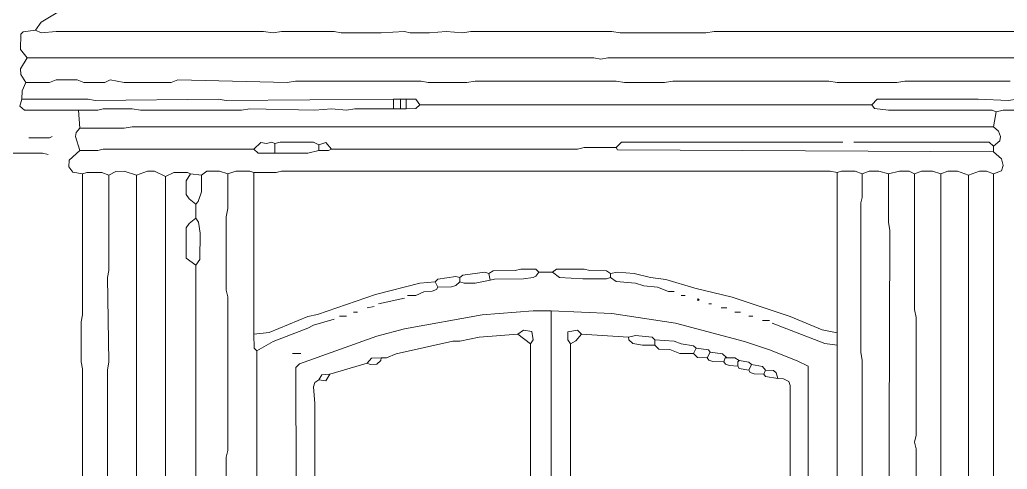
# Model space of a CAD drawing. Header units: millimetres. Extents: x 11 to 20000, y -4 to 8232.
# Drawn here: x 4007 to 6701, y 4726 to 5952 of the extents above; entities that cross this region are included whole.
import ezdxf

# ---------------------------------------------------------------- set-up
doc = ezdxf.new("R2010")
doc.units = ezdxf.units.MM
doc.layers.add('ARCHITECTURE', color=7, linetype='Continuous', lineweight=13, true_color=0x000000)
doc.layers.add('PLANTING', color=7, linetype='Continuous', lineweight=13, true_color=0x000000)

msp = doc.modelspace()

# ---------------------------------------------------------------- linework, layer by layer
at = {"layer": 'ARCHITECTURE', "color": 7, "lineweight": 13, "true_color": 0x000000}
for points in [[(4200.60328, 6044.4948), (4196.67794, 6025.78903), (4064.86335, 5945.39932), (4049.77376, 5923.831)], [(4027.14932, 5848.41629), (4008.45, 5871.04072), (4009.49989, 5912.51222), (4015.84333, 5918.856), (4049.77376, 5923.831)], [(6798.64253, 5923.831), (6787.33032, 5920.06697), (5901.2069, 5920.05385), (5878.58247, 5916.28959), (5644.79638, 5916.29615), (5622.17195, 5920.06041), (5237.55656, 5920.05385), (5214.93213, 5916.28959), (5169.68326, 5920.05385), (5124.43439, 5916.28959), (5071.64446, 5916.43767), (5056.56109, 5920.05385), (4992.45894, 5916.28959), (4883.10667, 5916.29615), (4864.25339, 5920.05385), (4720.96572, 5920.05385), (4698.34129, 5916.28959), (4671.9457, 5920.05385), (4106.33484, 5920.05385), (4064.85713, 5916.29615), (4049.77376, 5923.831)], [(4027.14932, 5848.41629), (4008.45, 5818.25045), (4009.49333, 5803.16742), (4023.37817, 5780.54299)], [(6825.03744, 5844.64548), (6760.93541, 5848.41629), (5610.85973, 5848.40973), (5592.00645, 5844.6586), (5573.15192, 5848.40973), (4027.14932, 5848.41629)], [(4012.06595, 5735.29412), (4013.1164, 5757.91855), (4023.37817, 5780.54299)], [(6708.1448, 5784.3138), (6421.56889, 5784.30724), (6398.94446, 5780.54299), (6236.80215, 5780.54955), (6214.17771, 5784.3138), (5788.08473, 5784.30724), (5765.45962, 5780.54299), (5656.1086, 5780.54955), (5633.48416, 5784.3138), (5248.86878, 5784.30724), (5226.24434, 5780.54299), (5120.66324, 5780.54955), (5101.80995, 5784.30724), (4758.67229, 5784.30724), (4736.04785, 5780.54299), (4438.16029, 5788.0845), (4419.30577, 5780.54955), (4291.10147, 5780.54955), (4253.39367, 5788.0845), (4238.31029, 5780.69106), (4181.74921, 5780.54299), (4162.89593, 5788.0845), (4106.33484, 5788.0845), (4087.48156, 5780.69106), (4023.37817, 5780.54299)], [(4012.06595, 5735.29412), (4006.77885, 5716.4405), (4019.60826, 5705.28303), (4166.66708, 5705.12828)], [(4012.06595, 5735.29412), (4193.06143, 5735.28756), (4211.91595, 5731.52986), (4547.51131, 5735.29412), (4570.13575, 5731.52986), (5026.39559, 5735.29412)], [(5045.24887, 5735.29412), (5026.39559, 5735.29412)], [(5026.39559, 5735.29412), (5026.39559, 5708.89887)], [(5045.24887, 5735.29412), (5060.33224, 5735.29412)], [(5045.24887, 5735.29412), (5045.24887, 5708.89887)], [(5060.33224, 5735.29412), (5086.72658, 5735.29412), (5098.0388, 5720.21109)], [(5060.33224, 5735.29412), (5060.33224, 5708.89887)], [(5060.33224, 5708.89887), (5086.72658, 5710.10294), (5098.0388, 5720.21109)], [(5098.0388, 5720.21109), (6331.07115, 5720.21109)], [(6840.12093, 5735.29412), (6726.99876, 5735.28756), (6704.37432, 5731.5233), (6621.41753, 5735.29412), (6602.56437, 5735.29412), (6346.15385, 5735.29412), (6331.07115, 5720.21109)], [(6670.43767, 5701.35747), (6659.12545, 5705.12172), (6376.32002, 5705.27647), (6338.619, 5710.10294), (6331.07115, 5720.21109)], [(6840.12093, 5735.29412), (6838.91674, 5708.90543), (6828.80871, 5701.5121), (6798.64253, 5705.12172), (6689.29084, 5705.12828), (6670.43767, 5701.35747)], [(4166.66708, 5705.12828), (4219.45701, 5705.27647), (4234.54038, 5708.89231), (4313.7259, 5708.89231), (4336.35034, 5705.12828), (4611.61346, 5705.13484), (4634.2379, 5708.89887), (4811.46346, 5705.13484), (4856.71233, 5708.89231), (4898.19005, 5705.12828), (4920.81448, 5708.89231), (5026.39559, 5708.89887)], [(4170.43699, 5656.1086), (4166.66708, 5705.12828)], [(5045.24887, 5708.89887), (5026.39559, 5708.89887)], [(5045.24887, 5708.89887), (5060.33224, 5708.89887)], [(6662.89593, 5659.87941), (6670.43767, 5701.35747)], [(6662.89593, 5659.87941), (4313.7259, 5659.87941), (4291.10147, 5656.11516), (4170.43699, 5656.1086)], [(6662.89593, 5659.87941), (6676.92229, 5648.41912), (6681.74299, 5633.48416), (6680.5457, 5622.17195), (6662.89593, 5607.08857)], [(4030.92048, 5629.71335), (4087.47466, 5629.86143), (4095.02262, 5633.48416)], [(4170.43699, 5595.77636), (4159.13167, 5633.48416), (4160.32296, 5644.79638), (4170.43699, 5656.1086)], [(4645.55011, 5599.54751), (4664.40464, 5617.04887), (4679.48676, 5614.78484), (4694.56391, 5618.24638), (4702.1112, 5614.63088)], [(4822.77568, 5610.85973), (4807.69231, 5618.39457), (4717.19457, 5618.39457), (4702.1112, 5614.63088)], [(4702.1112, 5588.23529), (4702.1112, 5614.63088)], [(4856.71233, 5599.54751), (4841.62896, 5617.19005), (4822.77568, 5610.85973)], [(4822.77568, 5595.77636), (4822.77568, 5610.85973)], [(5633.48416, 5603.31867), (5648.56753, 5618.40124), (5776.77183, 5618.40124), (5799.39695, 5618.40124), (6251.88563, 5618.40124)], [(6662.89593, 5607.08857), (6651.58371, 5618.40124), (6282.05102, 5618.40124)], [(6662.89593, 5607.08857), (6662.89593, 5592.00645)], [(3861.23722, 5584.46414), (3914.02715, 5588.23529), (4068.62704, 5588.22907), (4083.71041, 5584.46414)], [(4170.43699, 5595.77636), (4141.47602, 5569.38133), (4140.42613, 5550.52749), (4151.58371, 5536.64921), (4177.9793, 5531.67421)], [(4170.43699, 5595.77636), (4219.45701, 5595.92477), (4234.54038, 5599.54129), (4645.55011, 5599.54751)], [(4645.55011, 5599.54751), (4656.86301, 5588.23529), (4702.1112, 5588.23529)], [(4822.77568, 5595.77636), (4792.60894, 5588.23529), (4702.1112, 5588.23529)], [(4822.77568, 5595.77636), (4849.1638, 5595.92477), (4856.71233, 5599.54751)], [(4856.71233, 5599.54751), (5527.90305, 5599.55373), (5546.75758, 5603.31176), (5633.48416, 5603.31867)], [(5633.48416, 5603.31867), (5637.40928, 5596.97421), (6662.89593, 5592.00645)], [(6662.89593, 5592.00645), (6684.46403, 5573.1457), (6689.29084, 5554.29864), (6685.36572, 5540.27195), (6662.89593, 5531.67421)], [(4174.20814, 4193.06143), (4174.21437, 4660.63348), (4177.9793, 4683.25792), (4177.9724, 5000), (4174.21437, 5018.85328), (4174.21437, 5128.20554), (4177.9724, 5147.05882), (4177.9793, 5531.67421)], [(4249.62251, 5527.90305), (4230.76923, 5535.29695), (4189.29152, 5535.29695), (4177.9793, 5531.67421)], [(4249.62251, 5527.90305), (4249.61629, 5267.72206), (4245.85882, 5248.86878), (4249.62251, 5018.85328), (4245.85882, 4996.22885), (4245.8526, 4260.93473)], [(4325.03812, 5527.90305), (4291.10147, 5539.21527), (4268.47704, 5538.15916), (4249.62251, 5527.90305)], [(4325.03812, 5527.90305), (4325.03122, 4468.32579), (4321.26697, 4445.70136), (4321.41505, 4389.14027), (4325.03812, 4370.28699), (4321.27319, 4219.45701), (4325.03122, 4196.83258), (4313.57749, 4117.64706), (4298.64253, 4072.39819)], [(4325.03812, 5527.90305), (4355.20362, 5539.06742), (4374.0569, 5539.06742), (4404.22364, 5524.13314)], [(4404.22364, 5524.13314), (4404.21674, 4457.01357), (4400.45249, 4434.38914), (4404.21674, 4389.14027), (4404.21674, 4287.33032), (4400.45249, 4260.93473)], [(4472.09695, 5531.67421), (4464.54842, 5535.29695), (4426.84808, 5535.29695), (4404.22364, 5524.13314)], [(4472.09695, 5531.67421), (4460.78428, 5512.82093), (4460.78428, 5475.11312), (4468.33201, 5463.8009), (4487.17907, 5448.71753)], [(4472.09695, 5531.67421), (4502.26244, 5527.90305)], [(4502.26244, 5527.90305), (4502.11437, 5482.65419), (4493.52353, 5456.26606), (4487.17907, 5448.71753)], [(4502.26244, 5527.90305), (4517.34581, 5539.06131), (4551.28247, 5539.06742), (4573.9069, 5531.67421)], [(4570.13575, 4147.81256), (4570.28382, 4208.1448), (4573.9, 4223.22817), (4573.9, 4634.2379), (4570.13575, 4656.86233), (4570.14197, 4758.67229), (4573.9, 4777.52681), (4573.9, 5196.07885), (4570.14197, 5214.93213), (4570.13575, 5414.78088), (4573.9, 5437.40532), (4573.9069, 5531.67421)], [(4645.55011, 5535.44536), (4634.2379, 5539.06742), (4596.53133, 5539.06742), (4573.9069, 5531.67421)], [(6236.80215, 5535.44536), (6217.94898, 5539.21527), (4720.96572, 5539.20905), (4705.88235, 5535.59321), (4645.55011, 5535.44536)], [(4645.55011, 5535.44536), (4645.55011, 5094.26889)], [(6236.80215, 5535.44536), (6248.11437, 5539.06742), (6285.82229, 5539.06742), (6304.67545, 5531.67421)], [(6236.80215, 5535.44536), (6236.80215, 5098.0388)], [(6327.29989, 4083.71041), (6304.68167, 4151.58371), (6304.66923, 5022.62443), (6300.90498, 5045.24887), (6300.9112, 5452.48869), (6304.52771, 5467.57206), (6304.67545, 5531.67421)], [(6376.32002, 5531.67421), (6349.92432, 5539.21527), (6323.52941, 5539.06742), (6304.67545, 5531.67421)], [(6376.32002, 5531.67421), (6406.48541, 5539.21527), (6432.88111, 5539.06742), (6447.9638, 5531.67421)], [(6376.32002, 5531.67421), (6376.32624, 5399.69876), (6380.0905, 5377.07432), (6376.32624, 4272.24695), (6380.0905, 4253.39367)], [(6519.60758, 5531.67421), (6496.98314, 5539.21527), (6466.81776, 5539.06742), (6447.9638, 5531.67421)], [(6447.9638, 4185.52036), (6451.73428, 4200.60373), (6447.97002, 4245.8526), (6447.97002, 4370.28699), (6451.72805, 4389.14027), (6447.9638, 4626.69683), (6451.72805, 4649.32127), (6451.72805, 4781.29672), (6447.97692, 4800.15124), (6451.72805, 4819.00452), (6451.73428, 5139.51776), (6447.97002, 5162.14219), (6447.9638, 5531.67421)], [(6595.02262, 5527.90305), (6564.85645, 5539.06742), (6538.46154, 5539.06742), (6519.60758, 5531.67421)], [(6519.60758, 4306.1836), (6519.60758, 5531.67421)], [(6595.02262, 5527.90305), (6595.0164, 4283.55916), (6591.40679, 4268.47704), (6595.0164, 4219.45701), (6591.39989, 4204.37364), (6591.25215, 4128.95928)], [(6595.02262, 5527.90305), (6625.1888, 5539.06742), (6644.04197, 5539.06742), (6662.89593, 5531.67421)], [(6662.89593, 4174.20814), (6662.89593, 5531.67421)], [(4487.17907, 5411.01097), (4487.17907, 5448.71753)], [(4487.17907, 5282.80543), (4460.78428, 5301.65871), (4460.78428, 5316.74208), (4460.78428, 5384.61538), (4468.47387, 5395.9276), (4487.17907, 5411.01097)], [(4487.17907, 5282.80543), (4497.43518, 5297.8888), (4498.34344, 5369.53201), (4494.5664, 5399.69808), (4487.17907, 5411.01097)], [(4487.17907, 5282.80543), (4487.17285, 4355.20362), (4483.40916, 4306.1836)], [(5207.39106, 5248.86878), (5214.93835, 5255.21256), (5275.26369, 5263.65566), (5286.57658, 5260.181)], [(5286.57658, 5260.181), (5297.8888, 5267.5681), (5358.2198, 5267.87048), (5373.30317, 5271.48699), (5414.77466, 5271.33857), (5422.32319, 5263.95215)], [(5290.34649, 5241.32771), (5286.57658, 5260.181)], [(5290.34649, 5241.32771), (5301.65939, 5244.94977), (5380.84423, 5245.24604), (5407.23982, 5249.02342), (5414.77466, 5252.79389), (5422.32319, 5263.95215)], [(5460.02975, 5263.95215), (5422.32319, 5263.95215)], [(5618.40079, 5260.181), (5607.08857, 5267.5681), (5561.83971, 5267.87048), (5546.75758, 5271.48699), (5471.34265, 5271.33857), (5460.02975, 5263.95215)], [(5460.02975, 5263.95215), (5478.88428, 5249.02342), (5542.98643, 5245.09762), (5607.08857, 5245.24604), (5618.40079, 5248.86878)], [(6236.80215, 5098.0388), (6195.32455, 5106.63032), (6108.59729, 5142.23846), (5950.22624, 5195.02839), (5848.41629, 5219.75283), (5769.23077, 5244.04808), (5727.75305, 5249.01686), (5682.50419, 5260.03292), (5637.25532, 5263.93903), (5618.40079, 5260.181)], [(5618.40079, 5260.181), (5618.40079, 5248.86878)], [(4645.55011, 5094.26889), (4687.02907, 5099.08925), (4792.60894, 5142.23846), (4819.00452, 5148.1155), (4977.37557, 5202.56324), (5098.0388, 5233.63756), (5139.51776, 5237.55656)], [(5207.39106, 5248.86878), (5196.07817, 5251.44208), (5147.06505, 5244.94367), (5139.51776, 5237.55656)], [(5147.05882, 5222.47319), (5139.51776, 5237.55656)], [(5147.05882, 5222.47319), (5184.76663, 5223.52364), (5196.07817, 5227.44197), (5207.39106, 5237.55656)], [(5207.39106, 5248.86878), (5207.39106, 5237.55656)], [(5290.34649, 5241.32771), (5248.86878, 5233.93382), (5218.70328, 5233.93382), (5207.39106, 5237.55656)], [(5791.8552, 5211.16097), (5776.77183, 5211.30939), (5746.60633, 5222.31923), (5708.89853, 5226.39242), (5686.2741, 5233.63756), (5633.49038, 5237.7112), (5618.40079, 5248.86878)], [(5147.05882, 5222.47319), (5143.13371, 5216.12319), (5131.97545, 5212.21143), (5109.35102, 5210.10554), (5086.72658, 5199.99717), (5064.10215, 5199.84876)], [(5822.02138, 5199.84876), (5810.70916, 5199.84876)], [(4984.91663, 5177.22432), (5056.56109, 5192.30769)], [(5886.12342, 5177.22432), (5893.66516, 5177.22432)], [(4758.67229, 3932.88043), (4762.44344, 3947.9638), (4762.44344, 4030.92048), (4762.44344, 4049.77376), (4759.87704, 5003.77048), (4769.98518, 5013.87862), (4981.14672, 5089.44796), (5056.56109, 5109.20317), (5267.72206, 5146.91075), (5407.23982, 5158.22296), (5456.25984, 5158.37104)], [(4928.35554, 5154.59989), (4917.04333, 5154.59989)], [(4954.75113, 5165.9121), (4973.60441, 5169.68326)], [(5456.25939, 3868.77828), (5456.25939, 3876.32624), (5456.25939, 3996.98382), (5456.25939, 4015.8371), (5456.25939, 4095.02262), (5456.25939, 4117.64706), (5456.25939, 4524.88688), (5456.25939, 4547.51131), (5456.25939, 4788.83903), (5456.25939, 4803.92115), (5456.25939, 4822.77568), (5456.25939, 4939.66776), (5456.25939, 4954.75113), (5456.25939, 5030.1655), (5456.25939, 5067.8733), (5456.25939, 5082.95667), (5456.25984, 5158.37104)], [(5456.25984, 5158.37104), (5622.17195, 5150.68156), (5795.62568, 5124.28631), (5984.1629, 5074.35894), (6052.0362, 5051.7345), (6127.45124, 5021.57466), (6157.61686, 5007.3871), (6157.61686, 4984.91663), (6157.61686, 4132.73043), (6157.61686, 4117.64706), (6157.61686, 4068.62704), (6157.61686, 4027.14932)], [(5920.06007, 5165.9121), (5935.14355, 5165.9121)], [(5957.76799, 5154.59989), (5972.85068, 5154.59989)], [(4653.09242, 5049.02002), (4698.34129, 5074.21708), (4792.60894, 5110.40147), (4807.69231, 5119.46595), (4864.25339, 5135.74661)], [(4879.33676, 5143.28767), (4898.19005, 5143.28767)], [(6006.78733, 5143.28767), (5995.47511, 5143.28767)], [(6033.18224, 5131.97545), (6052.0362, 5131.97545)], [(6059.57794, 5124.43439), (6202.8655, 5068.92308), (6236.80215, 5064.10215)], [(4653.09242, 5049.02002), (4645.70509, 5056.56731), (4645.55011, 5094.26889)], [(5365.7621, 5094.26889), (5260.181, 5086.57873), (5207.39106, 5075.56278), (5188.53654, 5075.26652), (5033.93665, 5040.42817), (5007.54106, 5030.31391), (4992.45894, 5030.1655)], [(5365.7621, 5094.26889), (5380.84423, 5105.42613), (5403.31471, 5101.65532), (5407.08518, 5079.18552), (5399.69876, 5067.8733)], [(5365.7621, 5094.26889), (5399.69876, 5067.8733)], [(5539.21527, 5094.26889), (5527.89683, 5105.42613), (5501.50826, 5100.75328), (5501.50826, 5079.18552), (5509.04977, 5067.8733)], [(5539.21527, 5094.26889), (5523.98473, 5076.46482), (5509.04977, 5067.8733)], [(5539.21527, 5094.26889), (5667.42081, 5086.72658)], [(6236.80215, 5098.0388), (6236.80215, 5064.10215)], [(5739.06527, 5079.18552), (5731.51674, 5086.57262), (5686.2741, 5090.49152), (5667.42081, 5086.72658)], [(5739.06527, 5064.10215), (5705.12862, 5064.25057), (5678.73303, 5069.07783), (5668.62534, 5079.1793), (5667.42081, 5086.72658)], [(5739.06527, 5079.18552), (5791.8552, 5075.26652), (5810.70916, 5068.02138), (5844.63891, 5062.90486), (5852.18676, 5056.56109)], [(5739.06527, 5079.18552), (5739.06527, 5064.10215)], [(4751.13122, 5041.47771), (4773.75566, 5041.47771)], [(5739.06527, 5064.10215), (5750.37749, 5053.84661), (5780.54299, 5052.64208), (5806.9379, 5041.62613), (5844.64581, 5041.47771)], [(5852.18676, 5056.56109), (5844.64581, 5041.47771)], [(5882.35294, 5030.1655), (5855.95803, 5031.22217), (5844.64581, 5041.47771)], [(5852.18676, 5056.56109), (5885.96878, 5051.59265), (5889.89468, 5045.24887)], [(5882.35294, 5030.1655), (5889.89468, 5045.24887)], [(5889.89468, 5045.24887), (5923.83133, 5040.42229), (5935.14355, 5030.1655)], [(6240.57342, 4151.58371), (6236.80837, 4166.66708), (6236.80215, 5064.10215)], [(4954.75113, 5015.08337), (4852.94118, 4984.91663)], [(4992.45894, 5030.1655), (4991.25419, 5022.61821), (4981.14604, 5012.51674), (4962.2991, 5011.46029), (4954.75113, 5015.08337)], [(4992.45894, 5030.1655), (4966.06957, 5028.96165), (4954.75113, 5015.08337)], [(5927.60181, 5018.85328), (5897.43563, 5019.90373), (5886.27805, 5023.8155), (5882.35294, 5030.1655)], [(5927.60181, 5018.85328), (5931.37229, 5030.1655), (5935.14355, 5030.1655)], [(5927.60181, 5018.85328), (5931.52692, 5012.50328), (5942.6845, 5008.59152), (5965.30894, 5007.54106)], [(5969.0802, 5022.62443), (5957.76799, 5030.01154), (5935.14355, 5030.1655)], [(5969.0802, 5022.62443), (5965.30894, 5018.85328), (5965.30894, 5007.54106)], [(5969.0802, 5022.62443), (5995.46821, 5017.656), (6003.01686, 5011.31222)], [(5995.47511, 4996.22885), (6003.01686, 5011.31222)], [(6040.72398, 4996.22885), (6033.17602, 5006.33722), (6003.01686, 5011.31222)], [(4822.77568, 4969.8345), (4841.62274, 4967.26787), (4852.94118, 4984.91663)], [(4822.77568, 4969.8345), (4830.46482, 4983.71278), (4852.94118, 4984.91663)], [(5995.47511, 4996.22885), (5969.23484, 5001.19106), (5965.30894, 5007.54106)], [(5995.47511, 4996.22885), (5999.40023, 4989.87885), (6010.55781, 4985.96708), (6036.95351, 4984.91663)], [(6040.72398, 4996.22885), (6036.95351, 4984.91663)], [(6036.95351, 4984.91663), (6040.87862, 4978.57319), (6074.66063, 4973.60441)], [(6040.72398, 4996.22885), (6063.34219, 4995.025), (6069.83371, 4988.68156), (6074.66063, 4973.60441)], [(4807.69231, 4000.75373), (4811.46346, 4068.62704), (4811.45656, 4905.73111), (4807.69853, 4950.97998), (4811.61742, 4962.28597), (4822.77568, 4969.8345)], [(6074.66063, 4973.60441), (6089.74333, 4972.54898), (6104.67217, 4965.00667), (6108.59038, 4954.75113), (6108.60351, 4177.9793), (6112.07161, 4162.89593), (6108.60351, 4147.81256), (6108.59729, 4042.23269)]]:
    msp.add_lwpolyline(points, dxfattribs=at)
msp.add_lwpolyline([(5855.95781, 5188.53699), (5857.8431, 5190.42229), (5859.72851, 5188.53699), (5857.8431, 5186.65158)], close=True, dxfattribs=at)
at = {"layer": 'PLANTING', "color": 7, "lineweight": 13, "true_color": 0x000000}
for points in [[(5399.69876, 5067.8733), (5399.70498, 3985.67161), (5403.32081, 3970.58824), (5399.85271, 3940.42274), (5403.46867, 3898.94378)], [(5514.70588, 3897.05882), (5512.67251, 4000.75373), (5509.056, 4015.8371), (5509.04977, 5067.8733)], [(4653.09242, 5049.02002), (4653.09864, 4177.9793), (4656.86233, 4155.35486), (4656.71448, 4113.88281), (4653.09242, 4106.33484)]]:
    msp.add_lwpolyline(points, dxfattribs=at)

doc.saveas('drawing.dxf')
